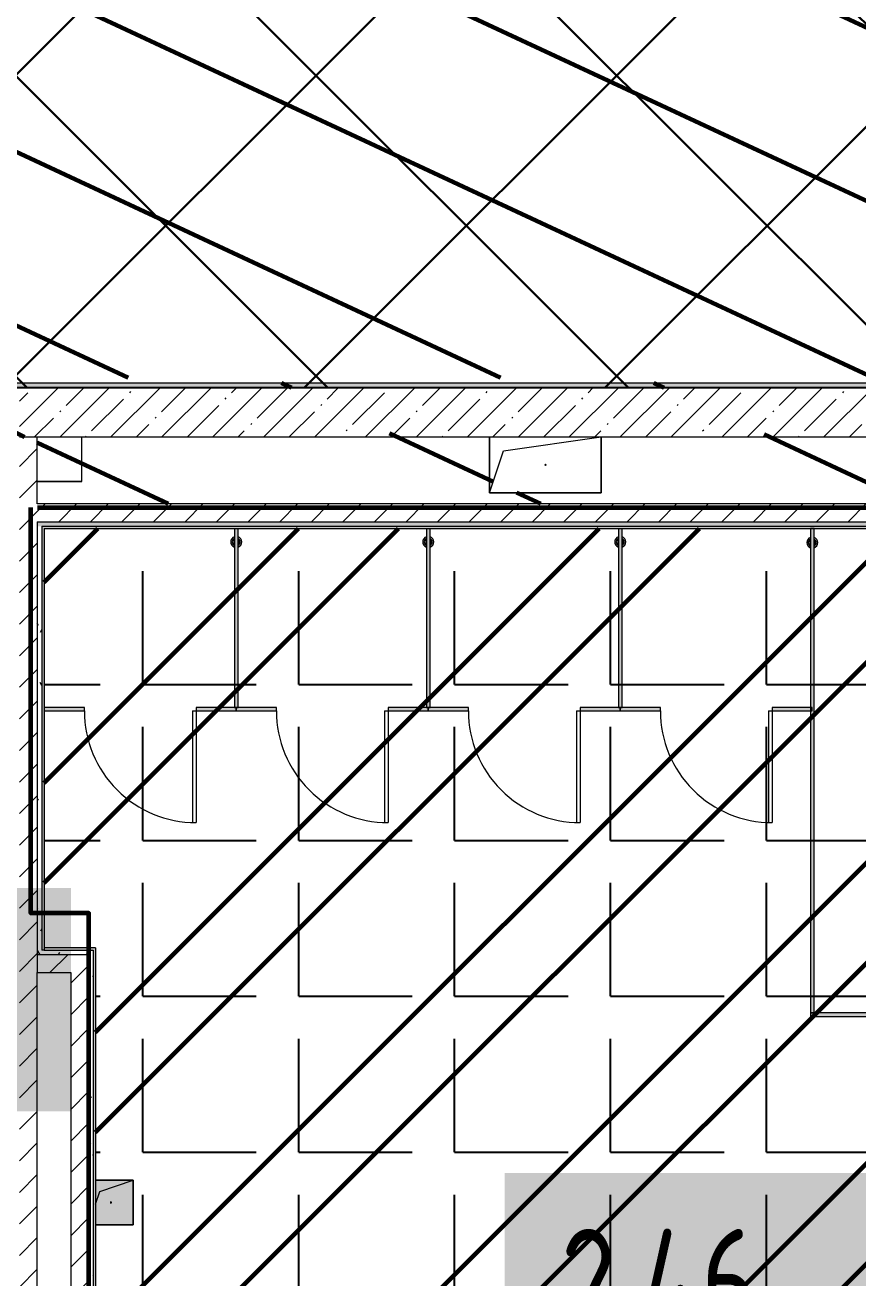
# Model space of a CAD drawing. Header units: millimetres. Extents: x -164500 to 426394, y -23753 to 102118.
# Drawn here: x 260727 to 264458, y 6611 to 12224 of the extents above; entities that cross this region are included whole.
import ezdxf
from ezdxf import colors
from ezdxf.entities.mleader import LeaderData, LeaderLine
from ezdxf.math import Vec2, Vec3

# ---------------------------------------------------------------- set-up
doc = ezdxf.new("R2010")
doc.units = ezdxf.units.MM
for name, color, linetype, lineweight in [('0) шлифовка', 5, 'Continuous', 60), ('196 1-3 этаж гидро изол', 6, 'Continuous', 60), ('5.2) Л-1 Линолеум', 100, 'Continuous', 30), ('9.1) Рулон', 30, 'Continuous', 30), ('A-FLOR', 7, 'Continuous', 9), ('A-GENM', 7, 'Continuous', 9), ('A-GENM-1', 7, 'Continuous', 20), ('A-WALL', 7, 'Continuous', 5), ('I-WALL', 7, 'Continuous', 5)]:
    doc.layers.add(name, color=color, linetype=linetype, lineweight=lineweight)
doc.layers.add('1.2) плитка КР3', color=160, linetype='Continuous')
doc.layers.add('A-AREA-PATT-2', color=7, linetype='Continuous', lineweight=5, true_color=0xcde0ef, transparency=1)
for name, color, linetype, lineweight, true_color in [('A-DOOR-1', 7, 'Continuous', 5, 0xc0c0c0), ('A-WALL-1', 9, 'Continuous', 5, 0x808080), ('A-WALL-FNSH-1', 9, 'Continuous', 5, 0x808080)]:
    doc.layers.add(name, color=color, linetype=linetype, lineweight=lineweight, true_color=true_color)
doc.styles.add('СПДС', font='ГОСТ тип А.ttf', dxfattribs={"width": 0.9})
pattern_1 = [(155, (191173.1, 26480), (-297.8825, -638.811), [])]
pattern_2 = [(45, (148772.12, -0.94), (-70.71068, 70.71068), [])]
pattern_3 = [(0, (148772.123, -0.94), (243.84, 60.96), [20.117, -162.763, 20.117, -162.763, -975.36]), (0, (148772.123, -0.94), (243.84, 60.96), [-365.76, 20.117, -345.643, 20.117, -162.763, -426.72]), (0, (148772.123, -0.94), (243.84, 60.96), [-914.4, 20.117, -101.803, 20.117, -284.683]), (120, (148863.563, 29.54), (-174.71291, 180.691634), [20.117, -162.763, 20.117, -162.763, -975.36]), (120, (148863.563, 29.54), (-174.71291, 180.691634), [-365.76, 20.117, -345.643, 20.117, -162.763, -426.72]), (120, (148863.563, 29.54), (-174.71291, 180.691634), [-914.4, 20.117, -101.803, 20.117, -284.683]), (240, (148894.043, 151.46), (-69.12709, -241.651634), [20.117, -162.763, 20.117, -162.763, -975.36]), (240, (148894.043, 151.46), (-69.12709, -241.651634), [-365.76, 20.117, -345.643, 20.117, -162.763, -426.72]), (240, (148894.043, 151.46), (-69.12709, -241.651634), [-914.4, 20.117, -101.803, 20.117, -284.683])]

# ---------------------------------------------------------------- blocks, each defined once
blk = doc.blocks.new('GM_Отверстие прямоугольное _в плите_ - Отверстие-V354-Объем проектирования 2 этажа')
at = {"layer": 'A-GENM'}
for p, q in [((-250, -125), (-250, 125)), ((-250, 125), (-250, -125)), ((-187.5, 62.5), (250, 125)), ((250, 125), (250, -125)), ((250, -125), (250, 125)), ((-250, -125), (-187.5, 62.5)), ((250, -125), (-250, -125)), ((-250, -125), (250, -125))]:
    blk.add_line(p, q, dxfattribs=at)
for start, end in [(360, 180), (180, 360)]:
    blk.add_arc((0, 0), 2.5, start, end, dxfattribs=at)
blk = doc.blocks.new('GM_Отверстие прямоугольное _в плите_ - Отверстие-V386-Объем проектирования 2 этажа')
at = {"layer": 'A-GENM'}
for p, q in [((-69, 100), (100, 100)), ((100, 100), (-69, 100)), ((-50, 50), (100, 100)), ((100, 100), (100, -100)), ((100, -100), (100, 100)), ((-69, -7), (-50, 50)), ((100, -100), (-69, -100)), ((-69, -100), (100, -100))]:
    blk.add_line(p, q, dxfattribs=at)
for start, end in [(360, 180), (180, 360)]:
    blk.add_arc((0, 0), 2.5, start, end, dxfattribs=at)
blk = doc.blocks.new('131_Сантехническая перегородка_Дверь 5 - СД-1-V491-Объем проектирования 2 этажа')
at = {"layer": 'A-GENM'}
for points in [[(70, 8), (70, -8), (250, -8), (250, 8), (77.3, 8)], [(920.9, 8), (750, 8), (750, -8), (930, -8), (930, 8)]]:
    blk.add_hatch(color=256, dxfattribs=at).paths.add_polyline_path(points)
at = {"layer": 'A-DOOR-1'}
for p, q in [((266, 508), (250, 508)), ((250, 8), (250, 508)), ((266, 8), (266, 508)), ((266, 8), (250, 8))]:
    blk.add_line(p, q, dxfattribs=at)
blk.add_arc((250, 8), 500, 360, 90, dxfattribs=at)
at = {"layer": 'A-GENM-1'}
for p, q in [((250, 8), (70, 8)), ((70, 8), (70, -8)), ((250, -8), (250, 8)), ((930, 8), (750, 8)), ((750, 8), (750, -8)), ((930, -8), (930, 8)), ((70, -8), (250, -8)), ((750, -8), (930, -8))]:
    blk.add_line(p, q, dxfattribs=at)
blk = doc.blocks.new('131_Сантехническая перегородка_Дверь 5 - СД-1-V492-Объем проектирования 2 этажа')
at = {"layer": 'A-GENM'}
for points in [[(78, 8), (78, -8), (250, -8), (250, 8), (148.3, 8)], [(750, 8), (750, -8), (930, -8), (930, 8), (921.6, 8)]]:
    blk.add_hatch(color=256, dxfattribs=at).paths.add_polyline_path(points)
at = {"layer": 'A-DOOR-1'}
for p, q in [((266, 508), (250, 508)), ((250, 8), (250, 508)), ((266, 8), (266, 508)), ((266, 8), (250, 8))]:
    blk.add_line(p, q, dxfattribs=at)
blk.add_arc((250, 8), 500, 360, 90, dxfattribs=at)
at = {"layer": 'A-GENM-1'}
for p, q in [((250, 8), (70, 8)), ((70, 8), (70, -8)), ((250, -8), (250, 8)), ((930, 8), (750, 8)), ((750, 8), (750, -8)), ((930, -8), (930, 8)), ((70, -8), (250, -8)), ((750, -8), (930, -8))]:
    blk.add_line(p, q, dxfattribs=at)
blk = doc.blocks.new('131_Сантехническая перегородка 6 - СП-1-30839354-Объем проектирования 2 этажа')
at = {"layer": 'A-GENM'}
blk.add_hatch(color=256, dxfattribs=at).paths.add_polyline_path([(800, -8), (800, 8), (0, 8), (0, -8), (143.7, -8)])
at = {"layer": 'A-GENM', "flags": 128}
for points in [[(71.5, 8), (71.1, 8.5), (70.8, 9), (70.4, 9.5), (70, 9.9), (69.6, 10.4), (69.2, 10.8), (68.8, 11.2), (68.3, 11.6), (67.8, 12), (67.3, 12.3), (66.8, 12.7), (66.3, 13), (65.8, 13.3), (65.3, 13.6), (64.7, 13.8), (64.2, 14), (63.6, 14.3), (63, 14.4), (62.4, 14.6), (61.9, 14.7), (61.3, 14.9), (60.7, 14.9), (60.1, 15), (59.5, 15.1), (58.9, 15.1), (58.3, 15.1), (57.7, 15), (57.1, 15), (56.5, 14.9), (55.9, 14.8), (55.3, 14.7), (54.7, 14.5), (54.1, 14.4), (53.5, 14.2), (53, 13.9), (52.4, 13.7), (51.9, 13.4), (51.4, 13.2), (50.8, 12.9), (50.3, 12.5), (49.8, 12.2), (49.3, 11.8), (48.9, 11.4), (48.4, 11), (48, 10.6), (47.6, 10.2), (47.2, 9.7), (46.8, 9.3), (46.4, 8.8), (46.1, 8.3), (45.9, 8)], [(45.9, -8), (46.3, -8.5), (46.6, -9), (47, -9.5), (47.4, -9.9), (47.8, -10.4), (48.2, -10.8), (48.6, -11.2), (49.1, -11.6), (49.6, -12), (50, -12.3), (50.5, -12.7), (51.1, -13), (51.6, -13.3), (52.1, -13.6), (52.7, -13.8), (53.2, -14), (53.8, -14.3), (54.4, -14.4), (54.9, -14.6), (55.5, -14.7), (56.1, -14.9), (56.7, -14.9), (57.3, -15), (57.9, -15.1), (58.5, -15.1), (59.1, -15.1), (59.7, -15), (60.3, -15), (60.9, -14.9), (61.5, -14.8), (62.1, -14.7), (62.7, -14.5), (63.3, -14.4), (63.8, -14.2), (64.4, -13.9), (65, -13.7), (65.5, -13.4), (66, -13.2), (66.6, -12.9), (67.1, -12.5), (67.6, -12.2), (68, -11.8), (68.5, -11.4), (69, -11), (69.4, -10.6), (69.8, -10.2), (70.2, -9.7), (70.6, -9.3), (70.9, -8.8), (71.3, -8.3), (71.5, -8)]]:
    blk.add_lwpolyline(points, dxfattribs=at)
at = {"layer": 'A-GENM'}
for radius, start, end in [(24.6, 19.9113, 160.0887), (17.6, 28.9731, 151.0269), (15.1, 33.7811, 146.2189), (24.6, 199.9113, 340.0887), (17.6, 208.9731, 331.0269), (15.1, 213.7811, 326.2189)]:
    blk.add_arc((58.7, 0), radius, start, end, dxfattribs=at)
at = {"layer": 'A-GENM-1'}
for p, q in [((800, 8), (0, 8)), ((0, 8), (0, -8)), ((800, -8), (800, 8)), ((0, -8), (800, -8))]:
    blk.add_line(p, q, dxfattribs=at)
blk = doc.blocks.new('131_Сантехническая перегородка 7 - СП-1-30858579-Объем проектирования 2 этажа')
at = {"layer": 'A-GENM'}
blk.add_hatch(color=256, dxfattribs=at).paths.add_polyline_path([(2165.9, -8), (2165.9, 8), (-4.1, 8), (-4.1, -8), (1166.2, -8)])
at = {"layer": 'A-GENM', "flags": 128}
for points in [[(71.5, 8), (71.1, 8.5), (70.8, 9), (70.4, 9.5), (70, 9.9), (69.6, 10.4), (69.2, 10.8), (68.8, 11.2), (68.3, 11.6), (67.8, 12), (67.3, 12.3), (66.8, 12.7), (66.3, 13), (65.8, 13.3), (65.3, 13.6), (64.7, 13.8), (64.2, 14), (63.6, 14.3), (63, 14.4), (62.4, 14.6), (61.9, 14.7), (61.3, 14.9), (60.7, 14.9), (60.1, 15), (59.5, 15.1), (58.9, 15.1), (58.3, 15.1), (57.7, 15), (57.1, 15), (56.5, 14.9), (55.9, 14.8), (55.3, 14.7), (54.7, 14.5), (54.1, 14.4), (53.5, 14.2), (53, 13.9), (52.4, 13.7), (51.9, 13.4), (51.4, 13.2), (50.8, 12.9), (50.3, 12.5), (49.8, 12.2), (49.3, 11.8), (48.9, 11.4), (48.4, 11), (48, 10.6), (47.6, 10.2), (47.2, 9.7), (46.8, 9.3), (46.4, 8.8), (46.1, 8.3), (45.9, 8)], [(45.9, -8), (46.3, -8.5), (46.6, -9), (47, -9.5), (47.4, -9.9), (47.8, -10.4), (48.2, -10.8), (48.6, -11.2), (49.1, -11.6), (49.6, -12), (50, -12.3), (50.5, -12.7), (51.1, -13), (51.6, -13.3), (52.1, -13.6), (52.7, -13.8), (53.2, -14), (53.8, -14.3), (54.4, -14.4), (54.9, -14.6), (55.5, -14.7), (56.1, -14.9), (56.7, -14.9), (57.3, -15), (57.9, -15.1), (58.5, -15.1), (59.1, -15.1), (59.7, -15), (60.3, -15), (60.9, -14.9), (61.5, -14.8), (62.1, -14.7), (62.7, -14.5), (63.3, -14.4), (63.8, -14.2), (64.4, -13.9), (65, -13.7), (65.5, -13.4), (66, -13.2), (66.6, -12.9), (67.1, -12.5), (67.6, -12.2), (68, -11.8), (68.5, -11.4), (69, -11), (69.4, -10.6), (69.8, -10.2), (70.2, -9.7), (70.6, -9.3), (70.9, -8.8), (71.3, -8.3), (71.5, -8)]]:
    blk.add_lwpolyline(points, dxfattribs=at)
at = {"layer": 'A-GENM'}
for radius, start, end in [(24.6, 19.9113, 160.0887), (17.6, 28.9731, 151.0269), (15.1, 33.7811, 146.2189), (24.6, 199.9113, 340.0887), (17.6, 208.9731, 331.0269), (15.1, 213.7811, 326.2189)]:
    blk.add_arc((58.7, 0), radius, start, end, dxfattribs=at)
at = {"layer": 'A-GENM-1'}
for p, q in [((2165.9, 8), (-4.1, 8)), ((-4.1, 8), (-4.1, -8)), ((2165.9, -8), (2165.9, 8)), ((-4.1, -8), (2165.9, -8))]:
    blk.add_line(p, q, dxfattribs=at)
blk = doc.blocks.new('131_Сантехническая перегородка_Дверь МГН - СД-1-30883454-Объем проектирования 2 этажа')
at = {"layer": 'A-GENM'}
for points in [[(-350.5, 8), (-370, 8), (-370, -8), (10, -8), (10, 8), (-335.4, 8)], [(1390, 8), (1010, 8), (1010, -8), (1390, -8)]]:
    blk.add_hatch(color=256, dxfattribs=at).paths.add_polyline_path(points)
at = {"layer": 'A-DOOR-1'}
for p, q in [((10, 1008), (26, 1008)), ((10, 8), (10, 1008)), ((26, 8), (26, 1008)), ((10, 8), (26, 8))]:
    blk.add_line(p, q, dxfattribs=at)
blk.add_arc((10, 8), 1000, 360, 90, dxfattribs=at)
at = {"layer": 'A-GENM-1'}
for p, q in [((10, 8), (-370, 8)), ((-370, 8), (-370, -8)), ((10, -8), (10, 8)), ((1390, 8), (1010, 8)), ((1010, 8), (1010, -8)), ((1390, -8), (1390, 8)), ((-370, -8), (10, -8)), ((1010, -8), (1390, -8))]:
    blk.add_line(p, q, dxfattribs=at)

msp = doc.modelspace()

# ---------------------------------------------------------------- hatches: boundary and pattern name
at = {"layer": '0) шлифовка', "true_color": 0x2776bb}
h = msp.add_hatch(dxfattribs=at)
h.set_pattern_fill('ANSI31', color=152, scale=222, angle=110)
h.set_pattern_definition([(155, (149298.1, 20823.34), (-297.8825, -638.811), [])])
h.paths.add_polyline_path([(269131.123, 13382.092), (247337.033, 13382.092), (247337.033, 11340), (249581.123, 11340), (249581.123, 10644.781), (270211.701, 10644.781), (270211.701, 12429), (269131.123, 12429)])
h = msp.add_hatch(dxfattribs=at)
h.set_pattern_fill('ANSI31', color=152, scale=222, angle=110)
h.set_pattern_definition(pattern_1)
h.paths.add_polyline_path([(269961.123, 10600), (269961.123, 10620), (260702.123, 10620), (260702.123, 10600)], flags=16)
h.paths.add_polyline_path([(260002.123, 6708), (260002.123, 6729), (259962.123, 6729), (259962.123, 6708)], flags=16)
h.paths.add_polyline_path([(259952.123, 10600), (259952.123, 10400), (259982.123, 10400), (260702.123, 10400), (268022.123, 10380), (267572.123, 10380), (267572.123, 10080), (260782.123, 10080), (260782.123, 10380), (260682.123, 10380), (260682.123, 6700), (260032.123, 6700), (260002.123, 6700), (260002.123, 6620), (260032.123, 6620), (260682.123, 6600), (260002.123, 6600), (259952.123, 6615), (259952.123, 6660), (259942.123, 6660), (259942.123, 6700), (259977.123, 6700), (260002.123, 6700), (260002.123, 6729), (260673.123, 6729), (260673.123, 10371), (259952.123, 10371), (259894.981, 10401), (259902.123, 10401), (259902.123, 10440), (259892.123, 10440), (259892.123, 10480), (259912.123, 10600)], flags=17)
h.paths.add_polyline_path([(259927.123, 10400), (259952.123, 10400), (260682.123, 10380), (259952.123, 10380), (259927.123, 10400), (259912.123, 10400), (259912.123, 10401), (259927.123, 10600)], flags=16)
h.paths.add_polyline_path([(259977.123, 6700), (259977.123, 6620), (259962.123, 6620), (259962.123, 6621), (259976.934, 6699), (259962.123, 6699), (259962.123, 6700)], flags=16)
h.paths.add_polyline_path([(259977.123, 6620), (259977.123, 6621), (259962.123, 6621), (259962.123, 6620)], flags=0)
h.paths.add_polyline_path([(262808.234, 10130), (262870.734, 10317.5), (263308.234, 10380), (263308.234, 10130)], flags=16)
h.paths.add_polyline_path([(263055.734, 10255, -1), (263060.734, 10255, -1)], flags=0)
h.paths.add_polyline_path([(264667.123, 10130), (264729.623, 10317.5), (265167.123, 10380), (265167.123, 10130)], flags=16)
h.paths.add_polyline_path([(264914.623, 10255, -1), (264919.623, 10255, -1)], flags=0)
h.paths.add_polyline_path([(267677.123, 8562.5), (267927.123, 8562.5), (267927.123, 8312.5), (267677.123, 8312.5)], flags=16)
h.paths.add_polyline_path([(267799.623, 8437.5, -1), (267804.623, 8437.5, -1)], flags=0)
h = msp.add_hatch(dxfattribs=at)
h.set_pattern_fill('ANSI31', color=152, scale=222, angle=110)
h.set_pattern_definition(pattern_1)
h.paths.add_polyline_path([(269961.123, 10600), (269961.123, 10620), (260702.123, 10620), (260702.123, 10600)], flags=16)
h.paths.add_polyline_path([(259952.123, 10621), (259952.123, 10608), (259982.123, 10608), (269961.123, 10621)], flags=17)
at = {"layer": '1.2) плитка КР3'}
h = msp.add_hatch(dxfattribs=at)
h.set_pattern_fill('ANGLE', color=256, scale=100)
h.set_pattern_definition([(0, (243093.1, 9968.06), (0, 698.5), [508, -190.5]), (90, (243093.1, 9968.06), (-698.5, 4e-14), [508, -190.5])])
h.paths.add_polyline_path([(267541.123, 9968.059), (260813.123, 9968.059), (260813.123, 8090.059), (261043.123, 8090.059), (261043.123, 5860.059), (261863.123, 5860.059), (261863.123, 5660.059), (264443.123, 5660.059), (264443.123, 5430.059), (266152.123, 5430.059), (266152.123, 5407.059), (266192.123, 5407.059), (266192.123, 5399.059), (266192.123, 5259.059), (266212.123, 5259.059), (266212.123, 5219.059), (266202.123, 5179.059), (267152.123, 5179.059), (267152.123, 5219.059), (267142.123, 5219.059), (267142.123, 5259.059), (267162.123, 5259.059), (267162.123, 5399.059), (267162.123, 5407.059), (267202.123, 5407.059), (267202.123, 5419.059), (267202.123, 5430.059), (267541.123, 5430.059)])
at = {"layer": '196 1-3 этаж гидро изол'}
h = msp.add_hatch(dxfattribs=at)
h.set_pattern_fill('ANSI32', color=256, scale=100)
h.set_pattern_definition([(45, (243093.1, 9968.1), (-673.52, 673.52), []), (45, (243542.1, 9968.1), (-673.52, 673.52), [])])
h.paths.add_polyline_path([(267541.123, 9968.059), (260813.123, 9968.059), (260813.123, 8090.059), (261043.123, 8090.059), (261043.123, 5860.059), (261863.123, 5860.059), (261863.123, 5660.059), (264443.123, 5660.059), (264443.123, 5430.059), (266152.123, 5430.059), (266152.123, 5407.059), (266192.123, 5407.059), (266192.123, 5399.059), (266192.123, 5259.059), (266212.123, 5259.059), (266212.123, 5219.059), (266202.123, 5179.059), (267152.123, 5179.059), (267152.123, 5219.059), (267142.123, 5219.059), (267142.123, 5259.059), (267162.123, 5259.059), (267162.123, 5399.059), (267162.123, 5407.059), (267202.123, 5407.059), (267202.123, 5419.059), (267202.123, 5430.059), (267541.123, 5430.059)])
at = {"layer": '5.2) Л-1 Линолеум'}
h = msp.add_hatch(dxfattribs=at)
h.set_pattern_fill('ANSI37', color=256, scale=300)
h.set_pattern_definition([(45, (233742.1, 26815), (-673.52, 673.52), []), (135, (233742.1, 26815), (-673.52, -673.52), [])])
h.paths.add_polyline_path([(269110.123, 13358.059), (267681.572, 13358.059), (264084.683, 13358.059), (264084.683, 13357.059), (264084.566, 13357.059), (262884.801, 13357.059), (262616.689, 13357.059), (262558.977, 13357.059), (261416.689, 13357.059), (247472.123, 13358.059), (247472.123, 13199.058), (247472.123, 11320.058), (249581.123, 11320.058), (249581.123, 10600.059), (252396.123, 10600.059), (263233.261, 10600.059), (263233.261, 10601.059), (264224.33, 10601.059), (264934.694, 10600.934), (264934.694, 10601.059), (265456.354, 10601.059), (269940.123, 10600.059), (269940.123, 12408.059), (269110.123, 12408.059)])
at = {"layer": 'A-AREA-PATT-2'}
h = msp.add_hatch(color=256, dxfattribs=at)
h.paths.add_polyline_path([(261155.577, 6849.059), (261212.123, 6849.059), (261212.123, 7049.059), (261043.123, 7049.059), (261043.123, 6849.059)])
h.paths.add_polyline_path([(264261.123, 9883.278), (264267.587, 9885.378), (264276.527, 9897.682), (264274.309, 9915.943), (264265.549, 9925.857), (264261.123, 9925.194), (264261.123, 9917.043), (264264.556, 9914.069), (264268.194, 9905.286), (264261.123, 9885.378)])
h.paths.add_polyline_path([(266001.623, 9883.278), (266008.087, 9885.378), (266017.027, 9897.682), (266014.809, 9915.943), (266006.049, 9925.857), (266001.623, 9925.194), (266001.623, 9917.043), (266005.056, 9914.069), (266008.694, 9905.286), (266001.623, 9885.378)])
h.paths.add_polyline_path([(265985.623, 9883.278), (265985.623, 9893.529), (265982.19, 9896.503), (265978.552, 9905.286), (265985.623, 9927.295), (265979.159, 9925.194), (265970.22, 9912.89), (265972.438, 9894.629), (265981.198, 9884.715)])
h.paths.add_polyline_path([(264245.123, 9883.278), (264245.123, 9893.529), (264241.69, 9896.503), (264238.052, 9905.286), (264245.123, 9927.295), (264238.659, 9925.194), (264229.72, 9912.89), (264231.938, 9894.629), (264240.698, 9884.715)])
h.paths.add_polyline_path([(261665.123, 9886.357), (261665.123, 9896.608), (261662.466, 9897.709), (261658.052, 9908.366), (261665.123, 9930.374), (261658.659, 9928.274), (261649.72, 9915.97), (261651.938, 9897.709), (261660.698, 9887.795)])
h.paths.add_polyline_path([(263385.123, 9886.357), (263385.123, 9896.608), (263382.466, 9897.709), (263378.052, 9908.366), (263385.123, 9930.374), (263378.659, 9928.274), (263369.72, 9915.97), (263371.938, 9897.709), (263380.698, 9887.795)])
h.paths.add_polyline_path([(262525.123, 9886.357), (262525.123, 9896.608), (262522.466, 9897.709), (262518.052, 9908.366), (262525.123, 9930.374), (262518.659, 9928.274), (262509.72, 9915.97), (262511.938, 9897.709), (262520.698, 9887.795)])
h.paths.add_polyline_path([(261681.123, 9886.357), (261687.587, 9888.458), (261696.527, 9900.762), (261694.309, 9919.023), (261685.549, 9928.937), (261681.123, 9928.274), (261681.123, 9920.123), (261684.556, 9917.149), (261688.194, 9908.366), (261681.123, 9888.458)])
h.paths.add_polyline_path([(262541.123, 9886.357), (262547.587, 9888.458), (262556.527, 9900.762), (262554.309, 9919.023), (262545.549, 9928.937), (262541.123, 9928.274), (262541.123, 9920.123), (262544.556, 9917.149), (262548.194, 9908.366), (262541.123, 9888.458)])
h.paths.add_polyline_path([(263401.123, 9886.357), (263407.587, 9888.458), (263416.527, 9900.762), (263414.309, 9919.023), (263405.549, 9928.937), (263401.123, 9928.274), (263401.123, 9920.123), (263404.556, 9917.149), (263408.194, 9908.366), (263401.123, 9888.458)])
at = {"layer": 'I-WALL'}
h = msp.add_hatch(dxfattribs=at)
h.set_pattern_fill('FP_191', color=256, style=0, pattern_type=2)
h.set_pattern_definition(pattern_3)
h.paths.add_polyline_path([(259982.123, 10599.059), (269962.123, 10599.059), (269960.123, 10619.059), (259952.123, 10619.059), (259952.123, 10607.059), (259982.123, 10607.059)])
h.paths.add_polyline_path([(249581.123, 10599.059), (252387.123, 10599.059), (252387.123, 10607.059), (252417.123, 10607.059), (252417.123, 10619.059), (249602.123, 10619.059)])
h.paths.add_polyline_path([(249581.123, 10599.059), (249601.123, 10619.059), (249581.123, 10619.059)])
h.paths.add_polyline_path([(255902.123, 10599.059), (256422.123, 10599.059), (256422.123, 10607.059), (256477.123, 10607.059), (256477.123, 10619.059), (253867.123, 10619.059), (253867.123, 10607.059), (253897.123, 10607.059), (253897.123, 10599.059), (255882.123, 10599.059)])
h.paths.add_polyline_path([(258972.123, 10599.059), (258972.123, 10607.059), (259002.123, 10607.059), (259002.123, 10619.059), (257877.123, 10619.059), (257877.123, 10607.059), (257932.123, 10607.059), (257932.123, 10599.059), (258822.123, 10599.059)])
h = msp.add_hatch(dxfattribs=at)
h.set_pattern_fill('FP_1', color=256, style=0, pattern_type=2)
h.set_pattern_definition([(45, (148772.12, -0.94), (-114.04925, 114.04925), []), (45, (148886.17, -0.94), (-114.04925, 114.04925), [201.612, -40.322, 6.706, -33.617])])
h.paths.add_polyline_path([(261630.767, 10379.059), (268102.123, 10379.059), (268102.123, 10599.059), (260702.123, 10599.059), (260702.123, 10379.059), (261497.529, 10379.059)])
h = msp.add_hatch(dxfattribs=at)
h.set_pattern_fill('FP_22', color=256, style=0, pattern_type=2)
h.set_pattern_definition(pattern_2)
h.paths.add_polyline_path([(260782.123, 5399.059), (260782.123, 10379.059), (260702.123, 10379.059), (260702.123, 5399.059)])
h = msp.add_hatch(dxfattribs=at)
h.set_pattern_fill('FP_22', color=256, style=0, pattern_type=2)
h.set_pattern_definition(pattern_2)
h.paths.add_polyline_path([(267572.123, 9999.059), (267572.123, 10079.059), (260782.123, 10079.059), (260782.123, 9999.059), (267202.123, 9999.059)])
h = msp.add_hatch(dxfattribs=at)
h.set_pattern_fill('FP_191', color=256, style=0, pattern_type=2)
h.set_pattern_definition(pattern_3)
h.paths.add_polyline_path([(263076.236, 9979.059), (267572.123, 9979.059), (267571.774, 9999.058), (260782.123, 9999.059), (260782.123, 9979.059), (262714.869, 9979.059)])
h = msp.add_hatch(dxfattribs=at)
h.set_pattern_fill('FP_191', color=256, style=0, pattern_type=2)
h.set_pattern_definition(pattern_3)
h.paths.add_polyline_path([(260782.123, 8059.059), (260802.123, 8059.059), (260802.123, 9979.059), (260782.123, 9979.059), (260782.123, 8797.814)])
for points in [[(267552.123, 9968.059), (267552.123, 9979.059), (260802.123, 9979.059), (260802.123, 9968.059), (267549.707, 9968.059)], [(260813.123, 8079.059), (260813.123, 9968.059), (260802.123, 9968.059), (260802.123, 8079.059)], [(260984.14, 8079.059), (261043.123, 8079.059), (261043.123, 8090.059), (260813.123, 8090.059), (260813.123, 8079.059), (260982.123, 8079.059)], [(261032.123, 5849.059), (261043.123, 5849.059), (261043.123, 8079.059), (261032.123, 8079.059), (261032.123, 5891.074)]]:
    msp.add_hatch(color=256, dxfattribs=at).paths.add_polyline_path(points)
h = msp.add_hatch(dxfattribs=at)
h.set_pattern_fill('FP_22', color=256, style=0, pattern_type=2)
h.set_pattern_definition(pattern_2)
h.paths.add_polyline_path([(260802.123, 7979.059), (261012.123, 7979.059), (261012.123, 8059.059), (260782.123, 8059.059), (260782.123, 7979.059)])
h = msp.add_hatch(dxfattribs=at)
h.set_pattern_fill('FP_191', color=256, style=0, pattern_type=2)
h.set_pattern_definition(pattern_3)
h.paths.add_polyline_path([(260802.123, 8059.059), (261032.123, 8059.059), (261032.024, 8079.059), (260802.123, 8079.059)])
h = msp.add_hatch(dxfattribs=at)
h.set_pattern_fill('FP_191', color=256, style=0, pattern_type=2)
h.set_pattern_definition(pattern_3)
h.paths.add_polyline_path([(261012.123, 5829.059), (261032.123, 5829.059), (261032.123, 8059.059), (261012.123, 8059.059), (261012.123, 5892.624)])
h = msp.add_hatch(dxfattribs=at)
h.set_pattern_fill('FP_22', color=256, style=0, pattern_type=2)
h.set_pattern_definition(pattern_2)
h.paths.add_polyline_path([(260932.123, 5829.059), (261012.123, 5829.059), (261012.123, 7979.059), (260932.123, 7979.059), (260932.123, 6746.683)])

# ---------------------------------------------------------------- linework, layer by layer
at = {"layer": '1.2) плитка КР3'}
msp.add_lwpolyline([(233742.123, 13389.059), (269982.123, 13389.059), (269982.123, 10599.059), (233742.123, 10599.059)], close=True, dxfattribs=at)
at = {"layer": '196 1-3 этаж гидро изол'}
for points in [[(266122.625, 5524.618), (264413.625, 5524.618), (264402.625, 5743.618), (261833.625, 5743.618), (261833.625, 5954.618), (261013.625, 5997.996), (261013.625, 8245.757), (260752.625, 8245.757), (260752.625, 10062.618)], [(260783.625, 10062.618), (267511.625, 10062.618), (267511.625, 5513.618), (267172.625, 5501.618)]]:
    msp.add_lwpolyline(points, dxfattribs=at)
at = {"layer": 'A-FLOR'}
for p, q in [((260982.123, 10180), (260982.123, 10380)), ((260982.123, 10179.059), (260982.123, 10379.059)), ((260782.123, 10180), (260982.123, 10180)), ((260782.123, 10179.059), (260982.123, 10179.059))]:
    msp.add_line(p, q, dxfattribs=at)
at = {"layer": 'A-WALL'}
for p, q in [((269962.123, 10619.059), (259952.123, 10619.059)), ((260782.123, 9999.059), (260782.123, 7979.059)), ((260802.123, 9979.059), (267552.123, 9979.059)), ((260802.123, 9979.059), (260802.123, 8079.059)), ((261032.123, 8059.059), (261032.123, 5849.059))]:
    msp.add_line(p, q, dxfattribs=at)
at = {"layer": 'A-WALL-1'}
for p, q in [((269982.123, 10599.059), (259982.123, 10599.059)), ((260702.123, 10379.059), (268022.123, 10379.059)), ((260782.123, 10079.059), (260782.123, 10379.059)), ((267572.123, 10079.059), (260782.123, 10079.059)), ((260782.123, 9999.059), (267572.123, 9999.059)), ((261012.123, 8059.059), (260782.123, 8059.059)), ((260813.123, 8079.059), (260802.123, 8079.059)), ((261012.123, 5829.059), (261012.123, 8059.059)), ((260782.123, 5399.059), (260782.123, 7979.059)), ((260782.123, 7979.059), (260932.123, 7979.059)), ((260932.123, 7979.059), (260932.123, 5829.059))]:
    msp.add_line(p, q, dxfattribs=at)
at = {"layer": 'A-WALL-FNSH-1'}
for p, q in [((269961.123, 10620.059), (259952.123, 10620.059)), ((260813.123, 9968.059), (267541.123, 9968.059)), ((260813.123, 9968.059), (260813.123, 8079.059)), ((261043.123, 8090.059), (260813.123, 8090.059)), ((261043.123, 8090.059), (261043.123, 5849.059)), ((260813.123, 8079.059), (261032.123, 8079.059)), ((261032.123, 8079.059), (261032.123, 8059.059))]:
    msp.add_line(p, q, dxfattribs=at)

# ---------------------------------------------------------------- block references
at = {"layer": 'A-GENM'}
for name, p in [('GM_Отверстие прямоугольное _в плите_ - Отверстие-V354-Объем проектирования 2 этажа', (263058.234, 10254.059)), ('GM_Отверстие прямоугольное _в плите_ - Отверстие-V386-Объем проектирования 2 этажа', (261112.123, 6949.059))]:
    msp.add_blockref(name, p, dxfattribs=at)
for name, p, rotation in [('131_Сантехническая перегородка 6 - СП-1-30839354-Объем проектирования 2 этажа', (261673.123, 9967.059), 270.0000000000007), ('131_Сантехническая перегородка 6 - СП-1-30839354-Объем проектирования 2 этажа', (262533.123, 9967.059), 270.0000000000007), ('131_Сантехническая перегородка 6 - СП-1-30839354-Объем проектирования 2 этажа', (263393.123, 9967.059), 270.0000000000007), ('131_Сантехническая перегородка 7 - СП-1-30858579-Объем проектирования 2 этажа', (264253.123, 9963.979), 269.9999999999999), ('131_Сантехническая перегородка_Дверь 5 - СД-1-V491-Объем проектирования 2 этажа', (261743.123, 9159.059), 180), ('131_Сантехническая перегородка_Дверь 5 - СД-1-V491-Объем проектирования 2 этажа', (262603.123, 9159.059), 180), ('131_Сантехническая перегородка_Дверь 5 - СД-1-V491-Объем проектирования 2 этажа', (263463.123, 9159.059), 180), ('131_Сантехническая перегородка_Дверь 5 - СД-1-V492-Объем проектирования 2 этажа', (264323.123, 9159.059), 180), ('131_Сантехническая перегородка_Дверь МГН - СД-1-30883454-Объем проектирования 2 этажа', (265635.123, 7790.059), 180)]:
    msp.add_blockref(name, p, dxfattribs=dict(at, rotation=rotation))

# ---------------------------------------------------------------- texts
at = {"char_height": 500, "width": 1370.88562, "attachment_point": 1, "style": 'СПДС', "bg_fill": 1, "box_fill_scale": 1.5, "bg_fill_color": 7, "bg_fill_true_color": 16777215, "bg_fill_transparency": 0}
for s, insert in [('2.43', (259311.881, 8107.862)), ('2.46', (263125.966, 6830.587))]:
    msp.add_mtext(s, dxfattribs=dict(at, insert=insert))

# ---------------------------------------------------------------- leaders
at = {"layer": '9.1) Рулон', "color": 250, "lineweight": 30}
ml = msp.add_multileader_mtext('Standard', dxfattribs=at)
ml.set_content('Линолеум, ширина рулона 2 м, \\PДлина рулона 20,5 м = одна полоса 20,22 м + обрезок 0,28 м.\\PК закупке 2 рулонов (82,0 м2)   ', color=250, style='СПДС')
ml.set_leader_properties()
ml.build(insert=Vec2(0, 0))
ml.multileader.update_dxf_attribs({"arrow_head_size": 400})
ctx = ml.context
ctx.base_point, ctx.char_height, ctx.arrow_head_size, ctx.plane_origin = Vec3(260188.04, 25965.989), 700, 400, Vec3(274914.882, 24460.923)
notes = []
notes.append((ctx, [(1, (1, 1, 0), (260180.04, 25965.989), (1, 0), 8, [(0, [(260040.424, 20211.09)], 0, [])])]))
ctx.mtext.insert, ctx.mtext.flow_direction = Vec3(260190.04, 26420.989), 5
for ctx, leaders in notes:
    for number, flags, end, landing, length, lines in leaders:
        leader = LeaderData()
        leader.index, (leader.has_last_leader_line, leader.has_dogleg_vector, leader.attachment_direction) = number, flags
        leader.last_leader_point, leader.dogleg_vector, leader.dogleg_length = Vec3(end), Vec3(landing), length
        for number, points, colour, breaks in lines:
            line = LeaderLine()
            line.index, line.vertices, line.color, line.breaks = number, Vec3.list(points), colors.encode_raw_color(colour), breaks
            leader.lines.append(line)
        ctx.leaders.append(leader)

doc.saveas('drawing.dxf')
